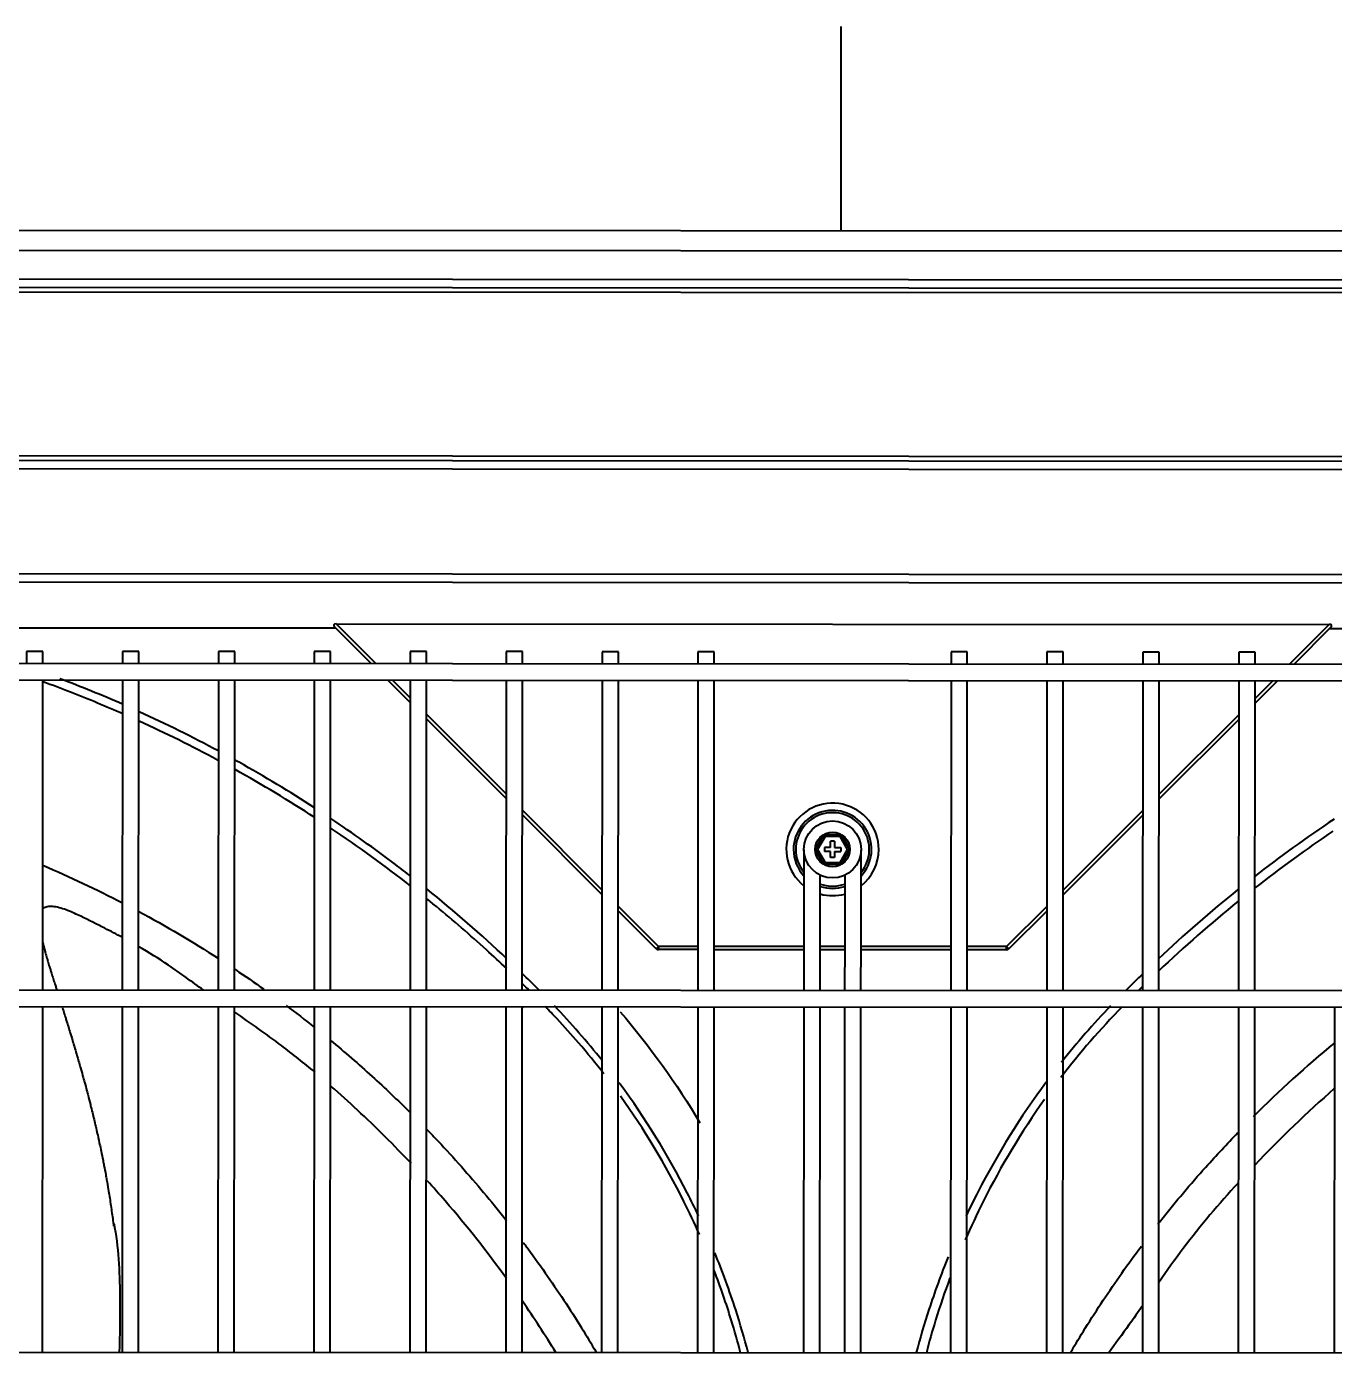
# Model space of a CAD drawing. Extents: x 58467 to 79089, y -33726 to -17391.
# Drawn here: x 72317.54 to 72349.58, y -20799.89 to -20767.36 of the extents above; entities that cross this region are included whole.
import ezdxf

# ---------------------------------------------------------------- set-up
doc = ezdxf.new("R2010")
doc.units = 0
doc.header["$LTSCALE"] = 100
doc.layers.add('+ENTE-ST-DOSEME USTU KONDDRENAJ', color=110, linetype='DOSEMEUSTUKONDENSDRENAJ_LINE', lineweight=40)
doc.linetypes.add('DOSEMEUSTUKONDENSDRENAJ_LINE', pattern='A,300,-40,["CD",Standard,S=15,R=0,X=-35,Y=-7.5],0', length=340)

# ---------------------------------------------------------------- blocks, each defined once
blk = doc.blocks.new('TV KLİMA SANTRALİ')
at = {"color": 3}
for p, q in [((54125.307, -33473.442, -2.269), (54125.31, -33468.442, -2.269)), ((54067.125, -33473.407, -2.269), (54183.127, -33473.478, -2.269)), ((54183.127, -33473.977, -2.269), (54067.125, -33473.907, -2.269)), ((54072.531, -33474.606, -2.269), (54177.676, -33474.67, -2.269)), ((54177.676, -33474.882, -2.269), (54072.531, -33474.818, -2.269)), ((54177.676, -33474.994, -2.269), (54072.531, -33474.93, -2.269)), ((54072.529, -33478.935, -2.269), (54177.673, -33478.999, -2.269)), ((54177.673, -33479.324, -2.269), (54072.528, -33479.26, -2.269)), ((54072.529, -33479.047, -2.269), (54177.673, -33479.111, -2.269)), ((54072.52, -33481.827, -2.269), (54177.678, -33481.891, -2.269)), ((54177.526, -33482.103, -2.269), (54072.672, -33482.039, -2.269)), ((54102.099, -33483.169, -2.269), (54112.921, -33483.175, -2.269)), ((54113.8, -33484.056, -2.269), (54112.901, -33483.155, -2.269)), ((54112.934, -33483.075, -2.269), (54137.263, -33483.09, -2.269)), ((54113.913, -33484.056, -2.269), (54112.934, -33483.075, -2.269)), ((54137.263, -33483.09, -2.269), (54136.282, -33484.07, -2.269)), ((54137.296, -33483.17, -2.269), (54136.395, -33484.07, -2.269)), ((54137.276, -33483.19, -2.269), (54148.097, -33483.197, -2.269)), ((54105.351, -33483.751, -2.269), (54105.35, -33484.051, -2.269)), ((54105.75, -33483.751, -2.269), (54105.351, -33483.751, -2.269)), ((54105.75, -33484.051, -2.269), (54105.75, -33483.751, -2.269)), ((54107.7, -33483.752, -2.269), (54107.7, -33484.053, -2.269)), ((54108.1, -33483.753, -2.269), (54107.7, -33483.752, -2.269)), ((54108.1, -33484.053, -2.269), (54108.1, -33483.753, -2.269)), ((54110.05, -33483.754, -2.269), (54110.05, -33484.054, -2.269)), ((54110.45, -33483.754, -2.269), (54110.05, -33483.754, -2.269)), ((54110.45, -33484.054, -2.269), (54110.45, -33483.754, -2.269)), ((54112.399, -33483.755, -2.269), (54112.399, -33484.055, -2.269)), ((54112.799, -33483.755, -2.269), (54112.399, -33483.755, -2.269)), ((54112.799, -33484.056, -2.269), (54112.799, -33483.755, -2.269)), ((54114.749, -33483.757, -2.269), (54114.749, -33484.057, -2.269)), ((54115.149, -33483.757, -2.269), (54114.749, -33483.757, -2.269)), ((54115.149, -33484.057, -2.269), (54115.149, -33483.757, -2.269)), ((54117.099, -33483.758, -2.269), (54117.098, -33484.058, -2.269)), ((54117.499, -33483.758, -2.269), (54117.099, -33483.758, -2.269)), ((54117.498, -33484.058, -2.269), (54117.499, -33483.758, -2.269)), ((54119.448, -33483.759, -2.269), (54119.448, -33484.06, -2.269)), ((54119.848, -33483.76, -2.269), (54119.448, -33483.759, -2.269)), ((54119.848, -33484.06, -2.269), (54119.848, -33483.76, -2.269)), ((54121.798, -33483.761, -2.269), (54121.798, -33484.061, -2.269)), ((54122.198, -33483.761, -2.269), (54121.798, -33483.761, -2.269)), ((54122.198, -33484.061, -2.269), (54122.198, -33483.761, -2.269)), ((54127.997, -33483.765, -2.269), (54127.997, -33484.065, -2.269)), ((54128.397, -33483.765, -2.269), (54127.997, -33483.765, -2.269)), ((54128.397, -33484.065, -2.269), (54128.397, -33483.765, -2.269)), ((54130.347, -33483.766, -2.269), (54130.346, -33484.066, -2.269)), ((54130.747, -33483.766, -2.269), (54130.347, -33483.766, -2.269)), ((54130.746, -33484.067, -2.269), (54130.747, -33483.766, -2.269)), ((54132.696, -33483.768, -2.269), (54132.696, -33484.068, -2.269)), ((54133.096, -33483.768, -2.269), (54132.696, -33483.768, -2.269)), ((54133.096, -33484.068, -2.269), (54133.096, -33483.768, -2.269)), ((54135.046, -33483.769, -2.269), (54135.046, -33484.069, -2.269)), ((54135.446, -33483.769, -2.269), (54135.046, -33483.769, -2.269)), ((54135.446, -33484.069, -2.269), (54135.446, -33483.769, -2.269)), ((54177.847, -33484.095, -2.269), (54072.392, -33484.031, -2.269)), ((54072.391, -33484.431, -2.269), (54177.847, -33484.495, -2.269)), ((54105.745, -33492.05, -2.269), (54105.75, -33484.451, -2.269)), ((54107.7, -33484.453, -2.269), (54107.695, -33492.051, -2.269)), ((54108.095, -33492.052, -2.269), (54108.1, -33484.453, -2.269)), ((54110.049, -33484.454, -2.269), (54110.045, -33492.053, -2.269)), ((54110.445, -33492.053, -2.269), (54110.449, -33484.454, -2.269)), ((54112.399, -33484.455, -2.269), (54112.394, -33492.054, -2.269)), ((54112.794, -33492.055, -2.269), (54112.799, -33484.456, -2.269)), ((54114.748, -33485.005, -2.269), (54114.2, -33484.456, -2.269)), ((54114.748, -33484.892, -2.269), (54114.313, -33484.456, -2.269)), ((54114.749, -33484.457, -2.269), (54114.744, -33492.056, -2.269)), ((54115.144, -33492.056, -2.269), (54115.149, -33484.457, -2.269)), ((54117.098, -33484.458, -2.269), (54117.094, -33492.057, -2.269)), ((54117.494, -33492.057, -2.269), (54117.498, -33484.458, -2.269)), ((54119.448, -33484.46, -2.269), (54119.443, -33492.059, -2.269)), ((54119.843, -33492.059, -2.269), (54119.848, -33484.46, -2.269)), ((54121.798, -33484.461, -2.269), (54121.793, -33492.06, -2.269)), ((54122.193, -33492.06, -2.269), (54122.197, -33484.461, -2.269)), ((54127.997, -33484.465, -2.269), (54127.992, -33492.064, -2.269)), ((54128.392, -33492.064, -2.269), (54128.396, -33484.465, -2.269)), ((54130.346, -33484.466, -2.269), (54130.342, -33492.065, -2.269)), ((54130.741, -33492.066, -2.269), (54130.746, -33484.467, -2.269)), ((54132.696, -33484.468, -2.269), (54132.691, -33492.067, -2.269)), ((54133.091, -33492.067, -2.269), (54133.096, -33484.468, -2.269)), ((54135.045, -33484.469, -2.269), (54135.041, -33492.068, -2.269)), ((54135.441, -33492.068, -2.269), (54135.445, -33484.469, -2.269)), ((54135.882, -33484.469, -2.269), (54135.445, -33484.905, -2.269)), ((54135.995, -33484.469, -2.269), (54135.445, -33485.018, -2.269)), ((54117.097, -33487.243, -2.269), (54115.148, -33485.292, -2.269)), ((54117.096, -33487.356, -2.269), (54115.148, -33485.405, -2.269)), ((54135.045, -33485.305, -2.269), (54133.094, -33487.253, -2.269)), ((54135.045, -33485.418, -2.269), (54133.094, -33487.367, -2.269)), ((54119.445, -33489.594, -2.269), (54117.496, -33487.643, -2.269)), ((54119.445, -33489.707, -2.269), (54117.496, -33487.756, -2.269)), ((54132.694, -33487.653, -2.269), (54130.743, -33489.602, -2.269)), ((54132.694, -33487.766, -2.269), (54130.743, -33489.715, -2.269)), ((54124.67, -33488.603, -2.269), (54124.883, -33488.235, -2.269)), ((54124.911, -33488.285, -2.269), (54124.728, -33488.603, -2.269)), ((54124.883, -33488.235, -2.269), (54125.307, -33488.235, -2.269)), ((54124.911, -33488.285, -2.269), (54124.883, -33488.235, -2.269)), ((54125.279, -33488.285, -2.269), (54124.911, -33488.285, -2.269)), ((54125.145, -33488.403, -2.269), (54125.045, -33488.403, -2.269)), ((54125.045, -33488.553, -2.269), (54125.045, -33488.403, -2.269)), ((54125.145, -33488.403, -2.269), (54125.145, -33488.553, -2.269)), ((54125.307, -33488.235, -2.269), (54125.279, -33488.285, -2.269)), ((54125.462, -33488.603, -2.269), (54125.279, -33488.285, -2.269)), ((54125.307, -33488.235, -2.269), (54125.52, -33488.603, -2.269)), ((54124.395, -33488.617, -2.269), (54124.394, -33489.996, -2.269)), ((54124.882, -33488.971, -2.269), (54124.67, -33488.603, -2.269)), ((54124.728, -33488.603, -2.269), (54124.67, -33488.603, -2.269)), ((54124.728, -33488.603, -2.269), (54124.911, -33488.921, -2.269)), ((54124.895, -33488.553, -2.269), (54124.895, -33488.653, -2.269)), ((54125.045, -33488.553, -2.269), (54124.895, -33488.553, -2.269)), ((54125.045, -33488.653, -2.269), (54124.895, -33488.653, -2.269)), ((54125.045, -33488.803, -2.269), (54125.045, -33488.653, -2.269)), ((54125.145, -33488.553, -2.269), (54125.295, -33488.553, -2.269)), ((54125.145, -33488.653, -2.269), (54125.145, -33488.803, -2.269)), ((54125.145, -33488.653, -2.269), (54125.295, -33488.653, -2.269)), ((54125.278, -33488.921, -2.269), (54125.462, -33488.603, -2.269)), ((54125.295, -33488.553, -2.269), (54125.295, -33488.653, -2.269)), ((54125.52, -33488.603, -2.269), (54125.307, -33488.971, -2.269)), ((54125.52, -33488.603, -2.269), (54125.462, -33488.603, -2.269)), ((54125.794, -33489.997, -2.269), (54125.794, -33488.622, -2.269)), ((54124.911, -33488.921, -2.269), (54124.882, -33488.971, -2.269)), ((54125.307, -33488.971, -2.269), (54124.882, -33488.971, -2.269)), ((54124.911, -33488.921, -2.269), (54125.278, -33488.921, -2.269)), ((54125.145, -33488.803, -2.269), (54125.045, -33488.803, -2.269)), ((54125.307, -33488.971, -2.269), (54125.278, -33488.921, -2.269)), ((54124.794, -33489.996, -2.269), (54124.795, -33489.235, -2.269)), ((54125.394, -33489.236, -2.269), (54125.394, -33489.996, -2.269)), ((54120.828, -33490.979, -2.269), (54119.844, -33489.994, -2.269)), ((54124.394, -33489.996, -2.269), (54124.394, -33490.278, -2.269)), ((54124.794, -33490.279, -2.269), (54124.794, -33489.996, -2.269)), ((54125.394, -33489.996, -2.269), (54125.393, -33490.279, -2.269)), ((54125.793, -33490.279, -2.269), (54125.794, -33489.997, -2.269)), ((54130.343, -33490.001, -2.269), (54129.359, -33490.984, -2.269)), ((54120.771, -33491.035, -2.269), (54119.844, -33490.107, -2.269)), ((54124.394, -33490.278, -2.269), (54124.394, -33490.644, -2.269)), ((54124.394, -33490.278, -2.269), (54124.394, -33490.278, -2.269)), ((54124.794, -33490.644, -2.269), (54124.794, -33490.279, -2.269)), ((54125.393, -33490.279, -2.269), (54125.393, -33490.645, -2.269)), ((54125.793, -33490.645, -2.269), (54125.793, -33490.279, -2.269)), ((54130.343, -33490.114, -2.269), (54129.415, -33491.041, -2.269)), ((54124.394, -33490.644, -2.269), (54124.394, -33490.927, -2.269)), ((54124.394, -33490.644, -2.269), (54124.394, -33490.644, -2.269)), ((54124.794, -33490.927, -2.269), (54124.794, -33490.644, -2.269)), ((54125.393, -33490.645, -2.269), (54125.393, -33490.928, -2.269)), ((54125.793, -33490.928, -2.269), (54125.793, -33490.645, -2.269)), ((54120.771, -33491.035, -2.269), (54120.828, -33490.979, -2.269)), ((54121.794, -33490.979, -2.269), (54120.828, -33490.979, -2.269)), ((54120.828, -33490.979, -2.269), (54120.828, -33491.059, -2.269)), ((54121.794, -33491.059, -2.269), (54120.828, -33491.059, -2.269)), ((54124.394, -33491.061, -2.269), (54122.193, -33491.06, -2.269)), ((54124.394, -33490.981, -2.269), (54122.194, -33490.98, -2.269)), ((54124.394, -33490.927, -2.269), (54124.393, -33492.061, -2.269)), ((54124.793, -33492.061, -2.269), (54124.794, -33490.927, -2.269)), ((54125.393, -33490.982, -2.269), (54124.794, -33490.981, -2.269)), ((54125.393, -33491.062, -2.269), (54124.794, -33491.061, -2.269)), ((54125.393, -33490.928, -2.269), (54125.392, -33492.062, -2.269)), ((54125.792, -33492.062, -2.269), (54125.793, -33490.928, -2.269)), ((54127.993, -33490.983, -2.269), (54125.793, -33490.982, -2.269)), ((54127.992, -33491.063, -2.269), (54125.793, -33491.062, -2.269)), ((54129.359, -33490.984, -2.269), (54128.392, -33490.983, -2.269)), ((54129.359, -33491.064, -2.269), (54128.392, -33491.063, -2.269)), ((54129.359, -33490.984, -2.269), (54129.415, -33491.041, -2.269)), ((54129.359, -33491.064, -2.269), (54129.359, -33490.984, -2.269)), ((54184.341, -33492.098, -2.269), (54065.978, -33492.026, -2.269)), ((54065.978, -33492.426, -2.269), (54184.341, -33492.498, -2.269)), ((54105.74, -33500.929, -2.269), (54105.745, -33492.45, -2.269)), ((54107.695, -33492.451, -2.269), (54107.69, -33500.93, -2.269)), ((54108.09, -33500.93, -2.269), (54108.095, -33492.452, -2.269)), ((54110.044, -33492.453, -2.269), (54110.039, -33500.932, -2.269)), ((54110.439, -33500.932, -2.269), (54110.444, -33492.453, -2.269)), ((54112.394, -33492.454, -2.269), (54112.389, -33500.933, -2.269)), ((54112.789, -33500.933, -2.269), (54112.794, -33492.455, -2.269)), ((54114.744, -33492.456, -2.269), (54114.739, -33500.934, -2.269)), ((54115.139, -33500.935, -2.269), (54115.144, -33492.456, -2.269)), ((54117.093, -33492.457, -2.269), (54117.088, -33500.936, -2.269)), ((54117.488, -33500.936, -2.269), (54117.493, -33492.457, -2.269)), ((54119.443, -33492.459, -2.269), (54119.438, -33500.937, -2.269)), ((54119.838, -33500.937, -2.269), (54119.843, -33492.459, -2.269)), ((54121.793, -33492.46, -2.269), (54121.787, -33500.939, -2.269)), ((54122.187, -33500.939, -2.269), (54122.193, -33492.46, -2.269)), ((54124.393, -33492.461, -2.269), (54124.387, -33500.94, -2.269)), ((54124.787, -33500.94, -2.269), (54124.793, -33492.461, -2.269)), ((54125.392, -33492.462, -2.269), (54125.387, -33500.941, -2.269)), ((54125.787, -33500.941, -2.269), (54125.792, -33492.462, -2.269)), ((54127.992, -33492.464, -2.269), (54127.987, -33500.942, -2.269)), ((54128.386, -33500.943, -2.269), (54128.392, -33492.464, -2.269)), ((54130.341, -33492.465, -2.269), (54130.336, -33500.944, -2.269)), ((54130.736, -33500.944, -2.269), (54130.741, -33492.466, -2.269)), ((54132.691, -33492.467, -2.269), (54132.686, -33500.945, -2.269)), ((54133.086, -33500.946, -2.269), (54133.091, -33492.467, -2.269)), ((54135.041, -33492.468, -2.269), (54135.035, -33500.947, -2.269)), ((54135.435, -33500.947, -2.269), (54135.441, -33492.468, -2.269)), ((54137.39, -33492.47, -2.269), (54137.385, -33500.948, -2.269)), ((54184.336, -33500.976, -2.269), (54065.973, -33500.904, -2.269))]:
    blk.add_line(p, q, dxfattribs=at)
for radius in [0.7, 0.425, 0.425]:
    blk.add_circle((54125.095, -33488.603, -2.269), radius, dxfattribs=at)
for centre, radius, start, end in [((54125.095, -33488.603, -2.269), 1.133, 359.9651, 231.822), ((54125.095, -33488.603, -2.269), 0.956, 316.9846, 179.9651), ((54125.095, -33488.603, -2.269), 0.9, 321.0008, 179.9651), ((54125.095, -33488.603, -2.269), 0.956, 179.9651, 222.9457), ((54125.095, -33488.603, -2.269), 0.9, 179.9651, 218.924), ((54125.095, -33488.603, -2.269), 1.133, 308.1026, 359.9651), ((54125.095, -33488.603, -2.269), 1.133, 254.6202, 285.3045), ((54125.095, -33488.603, -2.269), 0.9, 250.5084, 289.4221), ((54125.095, -33488.603, -2.269), 0.956, 251.7007, 288.2294), ((54120.828, -33490.979, -2.269), 0.08, 224.9651, 269.9651), ((54129.359, -33490.984, -2.269), 0.08, 269.9651, 314.9651)]:
    blk.add_arc(centre, radius, start, end, dxfattribs=at)
for centre, major_axis in [((54113.014, -33483.155, -2.269), (0.137, -0.057)), ((54137.182, -33483.17, -2.269), (-0.137, -0.056))]:
    blk.add_ellipse(centre, major_axis=major_axis, ratio=0.414214, start_param=2.356194, end_param=3.926991, dxfattribs=at)
for points, knots in [([(54107.71, -33485.284, -2.269), (54107.503, -33485.192, -2.269), (54107.295, -33485.103, -2.269), (54106.646, -33484.834, -2.269), (54106.203, -33484.661, -2.269), (54105.757, -33484.498, -2.269)], [0, 0, 0, 0, 0.321462, 0.321462, 1, 1, 1, 1]), ([(54110.062, -33486.431, -2.269), (54110.051, -33486.425, -2.269), (54110.04, -33486.419, -2.269), (54109.401, -33486.076, -2.269), (54108.759, -33485.758, -2.269), (54108.108, -33485.462, -2.269)], [0, 0, 0, 0, 0.01719, 0.01719, 1, 1, 1, 1]), ([(54112.401, -33487.581, -2.269), (54111.796, -33487.189, -2.269), (54111.18, -33486.818, -2.269), (54110.522, -33486.45, -2.269), (54110.489, -33486.431, -2.269), (54110.455, -33486.413, -2.269)], [0, 0, 0, 0, 0.948829, 0.948829, 1, 1, 1, 1]), ([(54114.764, -33489.262, -2.269), (54114.64, -33489.166, -2.269), (54114.516, -33489.071, -2.269), (54113.875, -33488.585, -2.269), (54113.345, -33488.208, -2.269), (54112.804, -33487.846, -2.269)], [0, 0, 0, 0, 0.194449, 0.194449, 1, 1, 1, 1]), ([(54107.697, -33490.761, -2.269), (54107.554, -33490.684, -2.269), (54107.218, -33490.508, -2.269), (54106.776, -33490.286, -2.269), (54106.363, -33490.095, -2.269), (54106.093, -33490.006, -2.269), (54105.89, -33489.997, -2.269), (54105.801, -33490.021, -2.269), (54105.758, -33490.047, -2.269), (54105.747, -33490.055, -2.269)], [0, 0, 0, 0, 0.231844, 0.538128, 0.699931, 0.858126, 0.923343, 0.979536, 1, 1, 1, 1]), ([(54117.112, -33491.524, -2.269), (54116.948, -33491.369, -2.269), (54116.782, -33491.216, -2.269), (54116.215, -33490.7, -2.269), (54115.806, -33490.347, -2.269), (54115.314, -33489.942, -2.269), (54115.237, -33489.88, -2.269), (54115.16, -33489.818, -2.269)], [0, 0, 0, 0, 0.260082, 0.260082, 0.885277, 0.885277, 1, 1, 1, 1]), ([(54105.745, -33490.884, -2.269), (54105.748, -33490.897, -2.269), (54105.758, -33490.935, -2.269), (54105.774, -33490.998, -2.269), (54105.794, -33491.071, -2.269), (54105.819, -33491.159, -2.269), (54105.845, -33491.25, -2.269), (54105.876, -33491.357, -2.269), (54105.905, -33491.452, -2.269), (54105.934, -33491.549, -2.269), (54105.965, -33491.648, -2.269), (54106.001, -33491.763, -2.269), (54106.038, -33491.881, -2.269), (54106.069, -33491.981, -2.269), (54106.087, -33492.036, -2.269), (54106.094, -33492.061, -2.269)], [0, 0, 0, 0, 0.041171, 0.11053, 0.17989, 0.249249, 0.353288, 0.422648, 0.526687, 0.596046, 0.665406, 0.769445, 0.873484, 0.942844, 1, 1, 1, 1]), ([(54109.687, -33492.052, -2.269), (54109.402, -33491.846, -2.269), (54108.891, -33491.466, -2.269), (54108.347, -33491.13, -2.269), (54108.101, -33490.987, -2.269)], [0, 0, 0, 0, 0.555414, 1, 1, 1, 1]), ([(54110.445, -33491.533, -2.269), (54110.452, -33491.538, -2.269), (54110.459, -33491.543, -2.269), (54110.701, -33491.705, -2.269), (54110.933, -33491.865, -2.269), (54111.163, -33492.029, -2.269)], [0, 0, 0, 0, 0.030043, 0.030043, 1, 1, 1, 1]), ([(54106.217, -33492.449, -2.269), (54106.217, -33492.449, -2.269), (54106.232, -33492.496, -2.269), (54106.263, -33492.592, -2.269), (54106.303, -33492.722, -2.269), (54106.345, -33492.854, -2.269), (54106.386, -33492.989, -2.269), (54106.428, -33493.125, -2.269), (54106.47, -33493.263, -2.269), (54106.511, -33493.401, -2.269), (54106.558, -33493.558, -2.269), (54106.604, -33493.715, -2.269), (54106.644, -33493.856, -2.269), (54106.69, -33494.015, -2.269), (54106.729, -33494.158, -2.269), (54106.779, -33494.338, -2.269), (54106.818, -33494.483, -2.269), (54106.866, -33494.665, -2.269), (54106.903, -33494.813, -2.269), (54106.946, -33494.981, -2.269), (54106.983, -33495.132, -2.269), (54107.024, -33495.305, -2.269), (54107.064, -33495.478, -2.269), (54107.103, -33495.651, -2.269), (54107.141, -33495.824, -2.269), (54107.182, -33496.016, -2.269), (54107.217, -33496.19, -2.269), (54107.255, -33496.383, -2.269), (54107.284, -33496.538, -2.269), (54107.319, -33496.733, -2.269), (54107.349, -33496.909, -2.269), (54107.381, -33497.106, -2.269), (54107.409, -33497.286, -2.269), (54107.435, -33497.467, -2.269), (54107.461, -33497.65, -2.269), (54107.476, -33497.771, -2.269), (54107.484, -33497.831, -2.269)], [0, 0, 0, 0, 0.000068, 0.030993, 0.061917, 0.082534, 0.113458, 0.144382, 0.164999, 0.195923, 0.226847, 0.257772, 0.288696, 0.309313, 0.350545, 0.371161, 0.412394, 0.43301, 0.474243, 0.494859, 0.525784, 0.556708, 0.587632, 0.618557, 0.649481, 0.680406, 0.721638, 0.742255, 0.783487, 0.804103, 0.845336, 0.87626, 0.907185, 0.938109, 0.969034, 1, 1, 1, 1]), ([(54112.418, -33494.065, -2.269), (54112.15, -33493.84, -2.269), (54111.514, -33493.33, -2.269), (54110.839, -33492.86, -2.269), (54110.452, -33492.591, -2.269)], [0, 0, 0, 0, 0.431303, 1, 1, 1, 1]), ([(54119.493, -33494.104, -2.269), (54119.293, -33493.846, -2.269), (54119.086, -33493.592, -2.269), (54118.7, -33493.143, -2.269), (54118.525, -33492.947, -2.269), (54118.25, -33492.653, -2.269), (54118.152, -33492.551, -2.269), (54118.054, -33492.45, -2.269)], [0, 0, 0, 0, 0.449884, 0.449884, 0.8085, 0.8085, 1, 1, 1, 1]), ([(54112.796, -33493.282, -2.269), (54113.142, -33493.568, -2.269), (54113.482, -33493.862, -2.269), (54114.131, -33494.451, -2.269), (54114.44, -33494.744, -2.269), (54114.746, -33495.048, -2.269)], [0, 0, 0, 0, 0.511236, 0.511236, 1, 1, 1, 1]), ([(54121.812, -33497.579, -2.269), (54121.723, -33497.39, -2.269), (54121.631, -33497.203, -2.269), (54121.062, -33496.09, -2.269), (54120.508, -33495.192, -2.269), (54119.882, -33494.341, -2.269), (54119.873, -33494.328, -2.269), (54119.864, -33494.316, -2.269)], [0, 0, 0, 0, 0.165073, 0.165073, 0.987864, 0.987864, 1, 1, 1, 1]), ([(54130.328, -33494.306, -2.269), (54129.7, -33495.152, -2.269), (54129.143, -33496.049, -2.269), (54128.556, -33497.191, -2.269), (54128.459, -33497.387, -2.269), (54128.366, -33497.584, -2.269)], [0, 0, 0, 0, 0.829987, 0.829987, 1, 1, 1, 1]), ([(54114.778, -33496.302, -2.269), (54114.355, -33495.856, -2.269), (54113.712, -33495.217, -2.269), (54113.033, -33494.599, -2.269), (54112.816, -33494.408, -2.269)], [0, 0, 0, 0, 0.68539, 1, 1, 1, 1]), ([(54121.834, -33498.037, -2.269), (54121.713, -33497.763, -2.269), (54121.586, -33497.492, -2.269), (54121.003, -33496.326, -2.269), (54120.485, -33495.467, -2.269), (54119.899, -33494.65, -2.269)], [0, 0, 0, 0, 0.228133, 0.228133, 1, 1, 1, 1]), ([(54130.287, -33494.732, -2.269), (54129.722, -33495.526, -2.269), (54129.222, -33496.359, -2.269), (54128.631, -33497.537, -2.269), (54128.486, -33497.849, -2.269), (54128.348, -33498.166, -2.269)], [0, 0, 0, 0, 0.739872, 0.739872, 1, 1, 1, 1]), ([(54115.155, -33495.463, -2.269), (54115.248, -33495.558, -2.269), (54115.535, -33495.857, -2.269), (54116.003, -33496.37, -2.269), (54116.55, -33497.005, -2.269), (54116.913, -33497.451, -2.269), (54117.096, -33497.684, -2.269), (54117.108, -33497.699, -2.269)], [0, 0, 0, 0, 0.134617, 0.418834, 0.70095, 0.980961, 1, 1, 1, 1]), ([(54133.068, -33497.787, -2.269), (54133.1, -33497.746, -2.269), (54133.476, -33497.267, -2.269), (54134.113, -33496.503, -2.269), (54134.76, -33495.819, -2.269), (54135.027, -33495.541, -2.269)], [0, 0, 0, 0, 0.052501, 0.612417, 1, 1, 1, 1]), ([(54117.108, -33499.116, -2.269), (54116.642, -33498.47, -2.269), (54116.007, -33497.664, -2.269), (54115.316, -33496.886, -2.269), (54115.167, -33496.722, -2.269)], [0, 0, 0, 0, 0.788206, 1, 1, 1, 1]), ([(54135.029, -33496.777, -2.269), (54134.562, -33497.287, -2.269), (54133.889, -33498.078, -2.269), (54133.283, -33498.932, -2.269), (54133.085, -33499.215, -2.269)], [0, 0, 0, 0, 0.672281, 1, 1, 1, 1]), ([(54107.49, -33497.779, -2.269), (54107.496, -33497.809, -2.269), (54107.614, -33498.422, -2.269), (54107.646, -33499.48, -2.269), (54107.638, -33500.504, -2.269), (54107.616, -33500.93, -2.269)], [0, 0, 0, 0, 0.028763, 0.596266, 1, 1, 1, 1]), ([(54117.517, -33498.232, -2.269), (54117.537, -33498.258, -2.269), (54117.719, -33498.502, -2.269), (54118.057, -33498.97, -2.269), (54118.514, -33499.642, -2.269), (54118.93, -33500.292, -2.269), (54119.188, -33500.72, -2.269), (54119.306, -33500.92, -2.269)], [0, 0, 0, 0, 0.030003, 0.283624, 0.535302, 0.785046, 1, 1, 1, 1]), ([(54123.028, -33500.931, -2.269), (54122.936, -33500.579, -2.269), (54122.834, -33500.23, -2.269), (54122.57, -33499.412, -2.269), (54122.399, -33498.945, -2.269), (54122.21, -33498.485, -2.269)], [0, 0, 0, 0, 0.420981, 0.420981, 1, 1, 1, 1]), ([(54130.928, -33500.927, -2.269), (54131.045, -33500.727, -2.269), (54131.445, -33500.067, -2.269), (54132.02, -33499.197, -2.269), (54132.497, -33498.539, -2.269), (54132.66, -33498.322, -2.269)], [0, 0, 0, 0, 0.221999, 0.739418, 1, 1, 1, 1]), ([(54127.926, -33498.587, -2.269), (54127.754, -33499.013, -2.269), (54127.597, -33499.444, -2.269), (54127.343, -33500.226, -2.269), (54127.24, -33500.576, -2.269), (54127.147, -33500.93, -2.269)], [0, 0, 0, 0, 0.555539, 0.555539, 1, 1, 1, 1]), ([(54122.841, -33500.937, -2.269), (54122.771, -33500.667, -2.269), (54122.695, -33500.399, -2.269), (54122.49, -33499.726, -2.269), (54122.351, -33499.323, -2.269), (54122.198, -33498.924, -2.269)], [0, 0, 0, 0, 0.398194, 0.398194, 1, 1, 1, 1]), ([(54127.971, -33499.102, -2.269), (54127.844, -33499.444, -2.269), (54127.727, -33499.788, -2.269), (54127.539, -33500.401, -2.269), (54127.463, -33500.669, -2.269), (54127.393, -33500.939, -2.269)], [0, 0, 0, 0, 0.563574, 0.563574, 1, 1, 1, 1]), ([(54132.689, -33499.783, -2.269), (54132.579, -33499.939, -2.269), (54132.307, -33500.326, -2.269), (54132.023, -33500.709, -2.269), (54131.86, -33500.941, -2.269)], [0, 0, 0, 0, 0.404883, 1, 1, 1, 1])]:
    blk.add_open_spline(points, degree=3, knots=knots, dxfattribs=at)
for points in [[(54107.702, -33485.048, -2.269), (54107.196, -33484.826, -2.269), (54106.684, -33484.617, -2.269), (54106.167, -33484.42, -2.269)], [(54110.051, -33486.192, -2.269), (54109.412, -33485.85, -2.269), (54108.765, -33485.529, -2.269), (54108.108, -33485.23, -2.269)], [(54112.413, -33487.824, -2.269), (54111.777, -33487.411, -2.269), (54111.127, -33487.019, -2.269), (54110.461, -33486.649, -2.269)], [(54114.763, -33489.502, -2.269), (54114.13, -33489.006, -2.269), (54113.479, -33488.535, -2.269), (54112.812, -33488.087, -2.269)], [(54137.38, -33487.864, -2.269), (54136.71, -33488.31, -2.269), (54136.058, -33488.78, -2.269), (54135.423, -33489.275, -2.269)], [(54137.353, -33488.158, -2.269), (54136.697, -33488.6, -2.269), (54136.057, -33489.065, -2.269), (54135.435, -33489.553, -2.269)], [(54105.752, -33488.993, -2.269), (54106.414, -33489.275, -2.269), (54107.065, -33489.583, -2.269), (54107.703, -33489.914, -2.269)], [(54117.119, -33491.285, -2.269), (54116.485, -33490.686, -2.269), (54115.83, -33490.115, -2.269), (54115.152, -33489.57, -2.269)], [(54135.027, -33489.588, -2.269), (54134.356, -33490.127, -2.269), (54133.704, -33490.694, -2.269), (54133.072, -33491.29, -2.269)], [(54135.031, -33489.875, -2.269), (54134.359, -33490.418, -2.269), (54133.709, -33490.988, -2.269), (54133.079, -33491.585, -2.269)], [(54108.098, -33490.122, -2.269), (54108.765, -33490.482, -2.269), (54109.418, -33490.867, -2.269), (54110.055, -33491.278, -2.269)], [(54117.844, -33491.99, -2.269), (54117.733, -33491.879, -2.269), (54117.621, -33491.768, -2.269), (54117.508, -33491.658, -2.269)], [(54132.679, -33491.665, -2.269), (54132.566, -33491.776, -2.269), (54132.453, -33491.887, -2.269), (54132.341, -33491.999, -2.269)], [(54117.656, -33492.052, -2.269), (54117.606, -33492.002, -2.269), (54117.555, -33491.951, -2.269), (54117.504, -33491.901, -2.269)], [(54117.908, -33492.053, -2.269), (54117.887, -33492.032, -2.269), (54117.865, -33492.011, -2.269), (54117.844, -33491.99, -2.269)], [(54132.341, -33491.999, -2.269), (54132.32, -33492.02, -2.269), (54132.299, -33492.04, -2.269), (54132.278, -33492.061, -2.269)], [(54132.685, -33491.966, -2.269), (54132.652, -33491.998, -2.269), (54132.619, -33492.03, -2.269), (54132.587, -33492.062, -2.269)], [(54111.707, -33492.425, -2.269), (54111.942, -33492.601, -2.269), (54112.175, -33492.781, -2.269), (54112.404, -33492.964, -2.269)], [(54117.483, -33492.5, -2.269), (54117.494, -33492.489, -2.269), (54117.505, -33492.478, -2.269), (54117.516, -33492.467, -2.269)], [(54119.452, -33493.778, -2.269), (54119.084, -33493.314, -2.269), (54118.694, -33492.866, -2.269), (54118.283, -33492.436, -2.269)], [(54119.893, -33492.579, -2.269), (54120.622, -33493.433, -2.269), (54121.273, -33494.34, -2.269), (54121.847, -33495.3, -2.269)], [(54132.19, -33492.459, -2.269), (54131.654, -33493.006, -2.269), (54131.152, -33493.585, -2.269), (54130.69, -33494.188, -2.269)], [(54131.908, -33492.437, -2.269), (54131.482, -33492.881, -2.269), (54131.08, -33493.342, -2.269), (54130.701, -33493.82, -2.269)], [(54137.385, -33493.348, -2.269), (54136.696, -33493.919, -2.269), (54136.034, -33494.521, -2.269), (54135.401, -33495.153, -2.269)], [(54137.386, -33494.464, -2.269), (54136.715, -33495.051, -2.269), (54136.064, -33495.679, -2.269), (54135.433, -33496.344, -2.269)], [(54118.314, -33500.929, -2.269), (54118.056, -33500.507, -2.269), (54117.785, -33500.088, -2.269), (54117.5, -33499.673, -2.269)]]:
    blk.add_open_spline(points, degree=3, dxfattribs=at)

msp = doc.modelspace()

# ---------------------------------------------------------------- block references
at = {"layer": '+ENTE-ST-DOSEME USTU KONDDRENAJ', "color": 3, "linetype": 'Continuous'}
msp.add_blockref('TV KLİMA SANTRALİ', (18212.194, 12701.082), dxfattribs=at)

doc.saveas('drawing.dxf')
